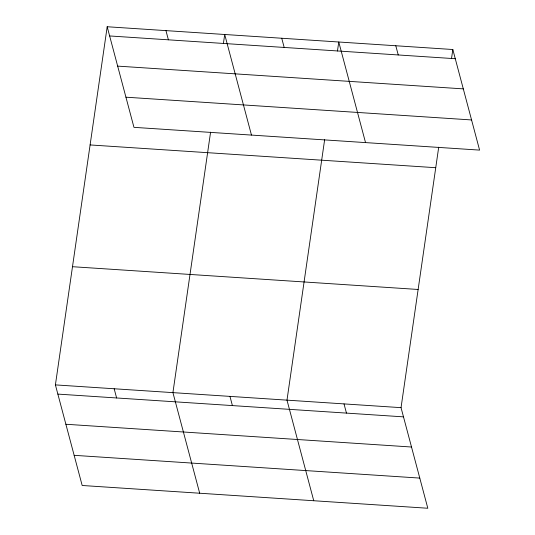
<?xml version="1.0" encoding="UTF-8"?>
<svg xmlns="http://www.w3.org/2000/svg" width="535" height="535" viewBox="0 0 535 535"><rect width="100%" height="100%" fill="white"/><g stroke="black" fill="none" stroke-linecap="round" stroke-linejoin="round"><path stroke-width="0.8" d="M438.707 147.178L401.043 407.657L427.813 508.25L82.176 485.486L55.406 384.892L107.187 26.75L452.824 49.514L479.594 150.108L133.957 127.343L107.187 26.75M210.583 132.158L172.925 392.63L199.689 493.23M223.403 43.516L224.707 34.487L251.47 135.087M324.645 139.668L286.987 400.14L313.751 500.74M337.458 51.032L338.769 42.004L365.532 142.598M451.52 58.542L452.824 49.514M109.642 35.952L455.272 58.716M117.667 66.113L463.297 88.877M125.932 97.189L471.569 119.947M90.101 144.938L435.737 167.702M72.499 266.704L418.129 289.468M55.406 384.892L401.043 407.657M57.86 394.094L403.49 416.859M65.879 424.255L411.515 447.019M74.151 455.325L419.788 478.089M395.793 45.756L398.247 54.965M281.738 38.246L284.185 47.448M344.012 403.898L346.466 413.107M165.95 30.622L168.398 39.824M229.956 396.388L232.404 405.59M114.169 388.764L116.617 397.966"/></g></svg>
